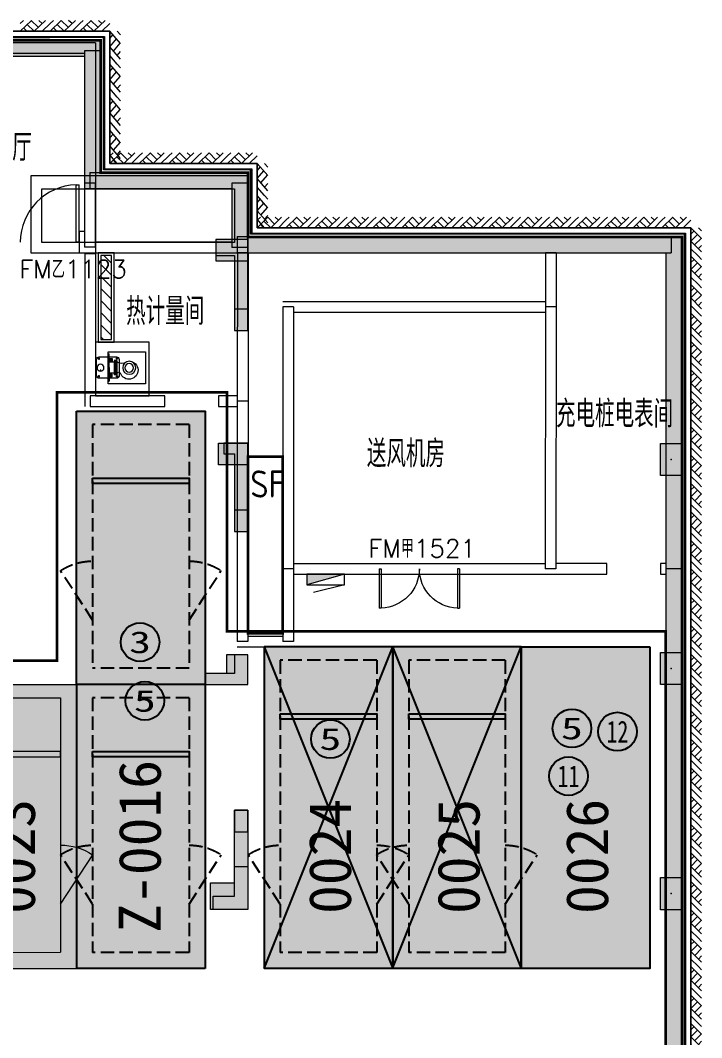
# Model space of a CAD drawing. Extents: x -264757 to 86229, y 4049843 to 4347093.
# Drawn here: x 22661 to 35381, y 4300721 to 4319703 of the extents above; entities that cross this region are included whole.
import ezdxf
from ezdxf.enums import TextEntityAlignment as Align

# ---------------------------------------------------------------- set-up
doc = ezdxf.new("R2010")
doc.units = 0
doc.header["$LTSCALE"] = 1000
doc.header["$MEASUREMENT"] = 0
doc.linetypes.add('AX-01DK-PB01$1$A-001-车位参照B1$0$A-001-车位参照B1$0$A-001-车位参照B1$0$A-H4-001-基本图形$0$A-001-车位B1$0$DASH', pattern=[0.35, 0.25, -0.1])
doc.linetypes.add('DASH', pattern=[0.35, 0.25, -0.1])
doc.layers.add('AX-01DK-PB01$0$AX-001DK-01-PB01-02$0$A-3-WinF(Text)', color=8, linetype='Continuous', plot=False)
for name, color, linetype in [('不利因素11-尽端停车', 7, 'Continuous'), ('不利因素12-不满足一次性出车', 7, 'Continuous'), ('不利因素3-紧邻房间出入口', 7, 'Continuous'), ('不利因素5-单面靠墙', 7, 'Continuous'), ('不可售车位', 255, 'Continuous'), ('大车位', 7, 'Continuous'), ('子母车位', 7, 'Continuous'), ('普通车位', 7, 'Continuous')]:
    doc.layers.add(name, color=color, linetype=linetype)
doc.layers.add('无关图层', color=8, linetype='Continuous', lineweight=0)
doc.layers.add('车位归属楼栋范围线', color=7, linetype='Continuous', true_color=0x19e6c7)
doc.styles.add('AX-01DK-PB01$0$AX-001DK-01-PB01-02$0$_TCH_WINDOW', font='SIMPLEX', dxfattribs={"bigfont": 'GBCBIG'})
doc.styles.add('AX-01DK-PB01$0$Standard', font='gbenor.shx', dxfattribs={"bigfont": 'gbcbig.shx'})
doc.styles.add('AX-01DK-PB01$1$AX-001DK-01-PB01-02$0$Standard', font='gbenor.shx', dxfattribs={"bigfont": 'gbcbig.shx'})
doc.styles.add('AX-01DK-PB01-FJ$0$AX-001DK-01-PB01-02$0$Standard', font='gbenor.shx', dxfattribs={"bigfont": 'gbcbig.shx'})
doc.styles.add('AX-ACK-BIANH1$0$黑体', font='simhei.ttf')
doc.styles.add('SX-ACK-PB01-WNC-ALL$0$黑体', font='simhei.ttf')
doc.styles.add('黑体', font='simhei.ttf')

# ---------------------------------------------------------------- blocks, each defined once
blk = doc.blocks.new('A$C7e5eb487')
at = {"layer": '普通车位', "true_color": 0xf18f8e}
h = blk.add_hatch(color=11, dxfattribs=at)
h.dxf.hatch_style = 1
h.paths.add_polyline_path([(2400, 0), (2400, -5300), (0, -5300), (0, 0)])
blk = doc.blocks.new('普通车位')
at = {"layer": '无关图层'}
for p, q in [((-2.253, 3.186), (0.077, 3.764)), ((1.352, -1.38), (0.077, 3.764)), ((-1.889, 2.967), (-0.142, 3.4)), ((1.001, -1.21), (-0.142, 3.4)), ((-0.977, -1.958), (-2.253, 3.186)), ((-0.746, -1.643), (-1.889, 2.967)), ((-0.746, -1.643), (1.001, -1.21)), ((-0.977, -1.958), (1.352, -1.38))]:
    blk.add_line(p, q, dxfattribs=at)
for points in [[(0.074, 2.527), (0.879, 1.777)], [(-1.673, 2.094), (-2.033, 1.054)]]:
    blk.add_lwpolyline(points, dxfattribs=at)
blk.add_lwpolyline([(0.76, -0.239), (-0.987, -0.673), (-1.011, -0.575), (0.736, -0.142)], close=True, dxfattribs=at)
for centre, start, end in [((0.074, 2.527), 283.9287, 316.9845), ((-1.673, 2.094), 250.873, 283.9287)]:
    blk.add_arc(centre, 1.1, start, end, dxfattribs=at)
at = {"layer": '普通车位', "xscale": -0.0009999999999999812, "yscale": 0.0009999999999999812, "zscale": 0.0009999999999999812, "rotation": 13.92873520577783}
blk.add_blockref('A$C7e5eb487', (0.077, 3.764), dxfattribs=at)
blk = doc.blocks.new('A$C741380cb')
at = {"layer": '子母车位', "true_color": 0x0617f9}
h = blk.add_hatch(color=5, dxfattribs=at)
h.dxf.hatch_style = 1
h.paths.add_polyline_path([(2400, 0), (2400, -10400), (0, -10400), (0, 0)])
blk = doc.blocks.new('子母车位1')
at = {"layer": '子母车位', "color": 8, "linetype": 'AX-01DK-PB01$1$A-001-车位参照B1$0$A-001-车位参照B1$0$A-001-车位参照B1$0$A-H4-001-基本图形$0$A-001-车位B1$0$DASH'}
for p, q in [((330318, -478521), (332118, -478521)), ((330318, -478521), (330318, -483071, 0)), ((332118, -478521), (332118, -483071, 0)), ((330318, -483071, 0), (332118, -483071, 0)), ((330318, -483621, 0), (332118, -483621, 0)), ((330318, -483621, 0), (330318, -488371)), ((332118, -483621, 0), (332118, -488371)), ((330318, -488371), (332118, -488371))]:
    blk.add_line(p, q, dxfattribs=at)
at = {"layer": '子母车位', "color": 83}
for p, q in [((330018, -483371, 0), (330018, -488671)), ((330018, -483371, 0), (332418, -483371, 0)), ((332418, -483371, 0), (332418, -488671)), ((330018, -488671), (332418, -488671))]:
    blk.add_line(p, q, dxfattribs=at)
blk.add_lwpolyline([(332418, -478271), (330018, -478271), (330018, -483371), (332418, -483371)], close=True, dxfattribs=at)
at = {"layer": '子母车位'}
blk.add_lwpolyline([(332118, -479521), (330318, -479521), (330318, -479621), (332118, -479621)], close=True, dxfattribs=at)
at = {"layer": '子母车位', "linetype": 'AX-01DK-PB01$1$A-001-车位参照B1$0$A-001-车位参照B1$0$A-001-车位参照B1$0$A-H4-001-基本图形$0$A-001-车位B1$0$DASH'}
for points in [[(330318, -482171), (329718, -481249)], [(332118, -482171), (332718, -481249)]]:
    blk.add_lwpolyline(points, dxfattribs=at)
at = {"layer": '子母车位', "elevation": 0}
blk.add_lwpolyline([(332118, -484621), (330318, -484621), (330318, -484721), (332118, -484721)], close=True, dxfattribs=at)
at = {"layer": '子母车位', "linetype": 'AX-01DK-PB01$1$A-001-车位参照B1$0$A-001-车位参照B1$0$A-001-车位参照B1$0$A-H4-001-基本图形$0$A-001-车位B1$0$DASH', "elevation": 0}
for points in [[(330318, -487471), (329718, -486549)], [(332118, -487471), (332718, -486549)]]:
    blk.add_lwpolyline(points, dxfattribs=at)
at = {"layer": '子母车位', "linetype": 'AX-01DK-PB01$1$A-001-车位参照B1$0$A-001-车位参照B1$0$A-001-车位参照B1$0$A-H4-001-基本图形$0$A-001-车位B1$0$DASH'}
for centre, start, end in [((330318, -482171, 0), 89.9997, 123.0554), ((332118, -482171, 0), 56.9439, 89.9997), ((330318, -487471), 89.9997, 123.0554), ((332118, -487471), 56.9439, 89.9997)]:
    blk.add_arc(centre, 1100, start, end, dxfattribs=at)
at = {"layer": '子母车位', "rotation": 179.9996583709065}
blk.add_blockref('A$C741380cb', (332418, -488671), dxfattribs=at)
blk = doc.blocks.new('大车位1')
at = {"layer": '大车位', "true_color": 0xe806f9}
h = blk.add_hatch(color=6, dxfattribs=at)
h.dxf.hatch_style = 1
h.paths.add_polyline_path([(2400, 6000), (2400, 0), (0, 0), (0, 6000)])
at = {"layer": '大车位', "color": 83}
for p, q in [((0, 0), (0, 6000, 0)), ((2400, 6000, 0), (0, 6000, 0)), ((2400, 0), (2400, 6000, 0)), ((2400, 0), (0, 0))]:
    blk.add_line(p, q, dxfattribs=at)
at = {"layer": '大车位', "color": 8, "linetype": 'AX-01DK-PB01$1$A-001-车位参照B1$0$A-001-车位参照B1$0$A-001-车位参照B1$0$A-H4-001-基本图形$0$A-001-车位B1$0$DASH'}
for p, q in [((2100, 5700, 0), (300, 5700, 0)), ((300, 250), (300, 5700, 0)), ((2100, 250), (2100, 5700, 0)), ((2100, 250), (300, 250))]:
    blk.add_line(p, q, dxfattribs=at)
at = {"layer": '大车位', "color": 83, "elevation": 0}
blk.add_lwpolyline([(0, 6000), (2400, 0)], dxfattribs=at)
at = {"layer": '大车位', "color": 83}
blk.add_lwpolyline([(0, 0), (2400, 6000)], dxfattribs=at)
at = {"layer": '大车位', "linetype": 'AX-01DK-PB01$1$A-001-车位参照B1$0$A-001-车位参照B1$0$A-001-车位参照B1$0$A-H4-001-基本图形$0$A-001-车位B1$0$DASH'}
for points in [[(300, 4800), (-300, 3878)], [(2100, 4800), (2700, 3878)]]:
    blk.add_lwpolyline(points, dxfattribs=at)
at = {"layer": '大车位'}
blk.add_lwpolyline([(300, 1250), (2100, 1250), (2100, 1350), (300, 1350)], close=True, dxfattribs=at)
at = {"layer": '大车位', "linetype": 'AX-01DK-PB01$1$A-001-车位参照B1$0$A-001-车位参照B1$0$A-001-车位参照B1$0$A-H4-001-基本图形$0$A-001-车位B1$0$DASH'}
for centre, start, end in [((300, 4800, 0), 236.9443, 270), ((2100, 4800, 0), 270, 303.0557)]:
    blk.add_arc(centre, 1100, start, end, dxfattribs=at)
blk = doc.blocks.new('SX-ACK-PB01-WNC-ALL$0$20200722.21183209')
at = {"layer": '不利因素5-单面靠墙', "true_color": 0x6d711d}
h = blk.add_hatch(color=66, dxfattribs=at)
h.dxf.hatch_style = 1
edge = h.paths.add_edge_path()
edge.add_arc((360, 360), 360, 0, 360)
at = {"layer": '不利因素5-单面靠墙'}
blk.add_circle((360, 360), 360, dxfattribs=at)
at = {"layer": '不利因素5-单面靠墙', "style": 'SX-ACK-PB01-WNC-ALL$0$黑体', "width": 1.390625}
blk.add_text('5', height=407, dxfattribs=at).set_placement((156, 156), (564, 156), align=Align.FIT)
blk = doc.blocks.new('SX-ACK-PB01-WNC-ALL$0$20200722.21182536')
at = {"layer": '不利因素3-紧邻房间出入口', "true_color": 0xe4d218}
h = blk.add_hatch(color=52, dxfattribs=at)
h.dxf.hatch_style = 1
edge = h.paths.add_edge_path()
edge.add_arc((360, 360), 360, 0, 360)
at = {"layer": '不利因素3-紧邻房间出入口'}
blk.add_circle((360, 360), 360, dxfattribs=at)
at = {"layer": '不利因素3-紧邻房间出入口', "style": 'SX-ACK-PB01-WNC-ALL$0$黑体', "width": 1.390625}
blk.add_text('3', height=407, dxfattribs=at).set_placement((156, 156), (564, 156), align=Align.FIT)
blk = doc.blocks.new('20200722.21185040')
at = {"layer": '不利因素11-尽端停车', "true_color": 0xf21b23}
h = blk.add_hatch(color=240, dxfattribs=at)
h.dxf.hatch_style = 1
edge = h.paths.add_edge_path()
edge.add_arc((360, 360), 360, 0, 360)
at = {"layer": '不利因素11-尽端停车'}
blk.add_circle((360, 360), 360, dxfattribs=at)
at = {"layer": '不利因素11-尽端停车', "style": '黑体', "width": 0.695313}
blk.add_text('11', height=407.3, dxfattribs=at).set_placement((156, 156), (564, 156), align=Align.FIT)
blk = doc.blocks.new('20200722.21185335')
at = {"layer": '不利因素12-不满足一次性出车', "true_color": 0x201adc}
h = blk.add_hatch(color=182, dxfattribs=at)
h.dxf.hatch_style = 1
edge = h.paths.add_edge_path()
edge.add_arc((360, 360), 360, 0, 360)
at = {"layer": '不利因素12-不满足一次性出车'}
blk.add_circle((360, 360), 360, dxfattribs=at)
at = {"layer": '不利因素12-不满足一次性出车', "style": '黑体', "width": 0.695313}
blk.add_text('12', height=407.3, dxfattribs=at).set_placement((156, 156), (564, 156), align=Align.FIT)
blk = doc.blocks.new('sadfsadfasf')
at = {"layer": '不可售车位', "true_color": 0x757b8a}
h = blk.add_hatch(color=8, dxfattribs=at)
h.dxf.hatch_style = 1
h.paths.add_polyline_path([(2400, 6000), (2400, 0), (0, 0), (0, 6000)])
at = {"layer": '不可售车位', "color": 8, "true_color": 0x757b8a}
blk.add_lwpolyline([(2400, 6000), (2400, 0), (0, 0), (0, 6000)], close=True, dxfattribs=at)
blk = doc.blocks.new('AX-01DK-PB01$0$AX-001DK-01-PB01-02$0$$DorLib2D$00000002')
at = {"layer": '无关图层'}
for p, q in [((-0.5, 0), (-0.5, 0.4875)), ((-0.475, 0.4875), (-0.5, 0.4875)), ((-0.475, 0), (-0.475, 0.4875)), ((0.475, 0), (0.475, 0.4875)), ((0.475, 0.4875), (0.5, 0.4875)), ((0.5, 0), (0.5, 0.4875)), ((-0.5, 0), (-0.475, 0)), ((0.5, 0), (0.475, 0))]:
    blk.add_line(p, q, dxfattribs=at)
at = {"layer": '无关图层', "lineweight": 13}
for centre, start, end in [((-0.4875, 0), 0, 88.53072), ((0.4875, 0), 91.46928, 180)]:
    blk.add_arc(centre, 0.4875, start, end, dxfattribs=at)
blk = doc.blocks.new('AX-01DK-PB01$1$$LinePat$素土夯实')
at = {"layer": '无关图层'}
for p, q in [((0, -210), (210, 0)), ((120, -300), (420, 0)), ((420, 0), (608, -188)), ((495, -300), (795, 0)), ((615, 0), (705, -90)), ((210, -210), (300, -300)), ((315, -105), (502, -293)), ((705, -300), (795, -210))]:
    blk.add_line(p, q, dxfattribs=at)
blk = doc.blocks.new('SX-CK-PB001-WNC$1$20211103.13313888')
at = {"layer": '无关图层'}
h = blk.add_hatch(color=256, dxfattribs=at)
h.dxf.hatch_style = 1
h.paths.add_polyline_path([(0, 600), (400, 600), (400, 0), (0, 0)])
blk.add_lwpolyline([(0, 600), (400, 600), (400, 0), (0, 0)], close=True, dxfattribs=at)
blk.add_point((200, 300), dxfattribs=at)
blk = doc.blocks.new('PX-03CK-JSK$0$PX-CKB-P01-JSK$0$$0$水泵')
at = {"layer": '无关图层'}
for p, q in [((-25148, 231515, 0), (-25148, 231195, 0)), ((-25135, 231525, 0), (-25095, 231525, 0)), ((-25116, 231543, 0), (-25116, 231511, 0)), ((-25116, 231511, 0), (-25116, 231507, 0)), ((-24798, 231565, 0), (-25098, 231565, 0)), ((-24903, 231492, 0), (-24880, 231492, 0)), ((-24804, 231524, 0), (-24764, 231524, 0)), ((-24785, 231542, 0), (-24785, 231510, 0)), ((-24785, 231510, 0), (-24785, 231506, 0)), ((-24748, 231195, 0), (-24748, 231515, 0)), ((-24644, 231352, 0), (-25244, 231352, 0)), ((-25244, 231352, 0), (-25244, 230652, 0)), ((-24950, 231351, 0), (-25204, 231351, 0)), ((-25204, 231351, 0), (-25204, 231330, 0)), ((-24950, 231330, 0), (-25204, 231330, 0)), ((-25120, 231330, 0), (-25120, 231273, 0)), ((-25120, 231273, 0), (-25070, 231273, 0)), ((-25117, 231204, 0), (-25117, 231172, 0)), ((-25108, 231323, 0), (-25067, 231323, 0)), ((-25108, 231284, 0), (-25108, 231323, 0)), ((-25070, 231284, 0), (-25108, 231284, 0)), ((-25103, 231315, 0), (-25103, 231292, 0)), ((-25085, 231320, 0), (-25098, 231320, 0)), ((-25098, 231287, 0), (-25084, 231287, 0)), ((-25084, 231323, 0), (-25084, 231284, 0)), ((-25084, 231310, 0), (-25052, 231310, 0)), ((-25084, 231297, 0), (-25052, 231297, 0)), ((-25055, 231310, 0), (-25083, 231310, 0)), ((-25077, 231185, 0), (-25077, 231238, 0)), ((-25077, 231215, 0), (-24815, 231215, 0)), ((-25077, 231208, 0), (-24815, 231208, 0)), ((-25076, 231238, 0), (-24815, 231238, 0)), ((-25070, 231273, 0), (-25070, 231284, 0)), ((-25067, 231323, 0), (-25067, 231330, 0)), ((-25052, 231328, 0), (-25052, 231239, 0)), ((-24950, 231351, 0), (-24696, 231351, 0)), ((-24950, 231330, 0), (-24696, 231330, 0)), ((-24846, 231239, 0), (-24846, 231328, 0)), ((-24846, 231312, 0), (-24807, 231312, 0)), ((-24844, 231299, 0), (-24806, 231299, 0)), ((-24827, 231323, 0), (-24827, 231330, 0)), ((-24785, 231323, 0), (-24827, 231323, 0)), ((-24824, 231284, 0), (-24785, 231284, 0)), ((-24824, 231273, 0), (-24824, 231284, 0)), ((-24773, 231273, 0), (-24824, 231273, 0)), ((-24815, 231185, 0), (-24815, 231238, 0)), ((-24807, 231322, 0), (-24807, 231284, 0)), ((-24793, 231319, 0), (-24807, 231319, 0)), ((-24807, 231289, 0), (-24793, 231289, 0)), ((-24788, 231294, 0), (-24788, 231314, 0)), ((-24785, 231284, 0), (-24785, 231323, 0)), ((-24785, 231205, 0), (-24785, 231173, 0)), ((-24773, 231324, 0), (-24773, 231332, 0)), ((-24773, 231330, 0), (-24773, 231273, 0)), ((-24696, 231351, 0), (-24696, 231330, 0)), ((-24644, 230652, 0), (-24644, 231352, 0)), ((-25136, 231186, 0), (-25096, 231186, 0)), ((-25106, 231185, 0), (-25129, 231185, 0)), ((-25117, 231172, 0), (-25117, 231168, 0)), ((-25098, 231145, 0), (-24798, 231145, 0)), ((-25077, 231185, 0), (-24815, 231185, 0)), ((-24781, 231136, 0), (-24805, 231136, 0)), ((-24804, 231186, 0), (-24764, 231186, 0)), ((-24785, 231173, 0), (-24785, 231169, 0)), ((-25244, 230652, 0), (-24644, 230652, 0))]:
    blk.add_line(p, q, dxfattribs=at)
for centre, radius in [((-25117, 231525, 0), 8.75), ((-24944, 231492, 0), 65), ((-24891, 231492, 0), 7.88), ((-24785, 231524, 0), 8.75), ((-25117, 231186, 0), 8.75), ((-24945, 230955, 0), 122), ((-24945, 230955, 0), 80.5), ((-24785, 231186, 0), 8.75)]:
    blk.add_circle(centre, radius, dxfattribs=at)
for centre, radius, start, end in [((-25098, 231515, 0), 50, 90.0002, 180.0002), ((-24798, 231515, 0), 50, 0.0002, 90.0002), ((-25098, 231195, 0), 50, 180.0002, 270.0002), ((-25098, 231315, 0), 5.18, 90.0002, 180.0002), ((-25098, 231292, 0), 5.18, 180.0002, 270.0002), ((-24798, 231195, 0), 50, 270.0002, 0.0002), ((-24793, 231314, 0), 5.18, 0.0002, 90.0002), ((-24793, 231294, 0), 5.18, 270.0002, 0.0002), ((-24899, 230961, 0), 169, 185.2838, 71.5275), ((-25165, 231098, 0), 142, 319.6544, 36.6268), ((-24826, 231152, 0), 34.6, 117.9765, 237.6187)]:
    blk.add_arc(centre, radius, start, end, dxfattribs=at)
blk = doc.blocks.new('AX-01DK-PB01$0$$DorLib2D$00000001')
at = {"layer": '无关图层'}
for p, q in [((0.45, 0.975), (0.5, 0.975)), ((0.45, 0), (0.45, 0.975)), ((0.5, 0), (0.5, 0.975)), ((0.5, 0), (0.45, 0))]:
    blk.add_line(p, q, dxfattribs=at)
at = {"layer": '无关图层', "lineweight": 13}
blk.add_arc((0.475, 0), 0.975, 91.4693, 180, dxfattribs=at)
blk = doc.blocks.new('PX-03CK-XHS$1$$TWTSYS$00000508')
at = {"layer": '无关图层'}
for p, q in [((-0.5, 0.5), (0.324, 1.224)), ((-0.5, 0.5), (-0.5, -0.5)), ((-0.5, -0.5), (0.5, 0.5)), ((0.5, 0.5), (-0.5, 0.5)), ((0.5, -0.5), (0.5, 0.5)), ((-0.5, -0.5), (0.5, -0.5))]:
    blk.add_line(p, q, dxfattribs=at)
blk.add_solid([(0.5, -0.5), (0.5, 0.5), (-0.5, -0.5)], dxfattribs=at)

msp = doc.modelspace()

# ---------------------------------------------------------------- hatches: boundary and pattern name
at = {"layer": '无关图层'}
h = msp.add_hatch(dxfattribs=at)
h.set_pattern_fill('钢筋混凝土', color=256, scale=100)
h.set_pattern_definition([(45, (462911.33, 3918381.05), (-176.7767, 176.7767), []), (50, (462911.33, 3918381.05), (717.2602, -62.75213), [75, -825]), (355, (462911.3, 3918381.05), (-138.7513, 752.1921), [60, -660]), (100.4514, (462971.1, 3918375.8), (578.5094, 689.43954), [63.7402, -701.1421]), (46.1842, (462911.3, 3918581.05), (1067.241, -165.519), [112.5, -1237.5]), (96.6356, (463000.3, 3918567.3), (934.6627, 974.1179), [95.6103, -1051.713]), (351.1842, (462911.3, 3918581), (934.662, 974.1186), [90, -990]), (21, (463011.33, 3918531.05), (596.90705, -402.6189), [75, -825]), (326, (463011.3, 3918531.05), (243.3153, 725.15005), [60, -660]), (71.4514, (463061.1, 3918497.5), (840.2226, 322.5305), [63.7402, -701.1421]), (37.5, (462911.33, 3918381.05), (12.15986, 332.89385), [0, -652, 0, -670, 0, -662.5]), (7.5, (462911.33, 3918381.05), (263.06954, 394.41171), [0, -382, 0, -637, 0, -252.5]), (327.5, (462688.33, 3918381.05), (533.82244, -22.55487), [0, -250, 0, -780, 0, -1035]), (317.5, (462588.33, 3918381.05), (583.18617, 100.10498), [0, -325, 0, -518, 0, -735])])
h.paths.add_polyline_path([(26911, 4316863), (24162.1, 4316863), (24162.1, 4319332.6), (14461, 4319332.6), (14461, 4316863), (9161.7, 4316863), (9161.7, 4319332.6), (-539.4, 4319332.6), (-539.4, 4316863), (-6137.2, 4316863), (-6137.2, 4319332.6), (-15838.3, 4319332.6), (-15838.3, 4316863), (-21139, 4316863), (-21139, 4319332.6), (-30840.1, 4319332.6), (-30840.1, 4316863), (-36137.9, 4316863), (-36137.9, 4319332.6), (-45839, 4319332.6), (-45839, 4316863), (-48589, 4316863), (-48589, 4315612.6), (-48288.5, 4315612.6), (-48288.5, 4316563), (-45539, 4316563), (-45539, 4319032.6), (-36437.9, 4319032.6), (-36437.9, 4316563), (-33589, 4316563), (-33589, 4315612.8), (-33388.3, 4315612.8), (-33388.3, 4316563), (-30540.1, 4316563), (-30540.1, 4319032.6), (-21439, 4319032.6), (-21439, 4316563), (-18588.7, 4316563), (-18588.7, 4315612.6), (-18388.8, 4315612.6), (-18388.8, 4316563), (-15538.3, 4316563), (-15538.3, 4319032.6), (-6437.2, 4319032.6), (-6437.2, 4316563), (-3289.4, 4316563.2), (-3289.4, 4315613), (-3089.6, 4315613), (-3089.6, 4316563.2), (-239.4, 4316563), (-239.4, 4319032.6), (8861.7, 4319032.6), (8861.9, 4316563), (11710.1, 4316562.8), (11710.1, 4315612.8), (11909.9, 4315612.6), (11909.9, 4316562.8), (14761.2, 4316563), (14761, 4319032.6), (23862.1, 4319032.6), (23862.1, 4316563), (26611.1, 4316563), (26611.1, 4315617.7), (26911.1, 4315617.7)])
for points in [[(14661.2, 4319032.6), (23861.1, 4319032.6), (24161.1, 4319332.6), (14661.2, 4319332.6)], [(23861.1, 4319132.6), (23861.3, 4316563.1), (24161.3, 4316863.1), (24161.1, 4319132.6)], [(23961.3, 4316563.1), (26611.1, 4316563.1), (26911.1, 4316863.1), (23961.3, 4316863.1)], [(26611.1, 4316663.1), (26611.2, 4315462.6), (26911.2, 4315462.6), (26911.1, 4316663.1)], [(26711.2, 4315367.7), (34811, 4315367.7), (34811, 4315667.7), (26711.2, 4315667.7)], [(35011, 4315667.7), (34711, 4315367.7), (34711, 4309466.7), (35011, 4309466.7)], [(26311, 4315312.6), (26311, 4315212.6), (26911, 4315212.6), (26911, 4315612.6), (26311, 4315612.6)], [(26660.6, 4314312.6), (26661, 4313912.6), (26910.8, 4313912.6), (26910.5, 4314312.6)], [(26360.8, 4311812.6), (26911, 4311812.6), (26911.2, 4311411.6), (26361.1, 4311411.6)], [(26660.4, 4310562.6), (26660.8, 4310162.6), (26910.6, 4310162.6), (26910.3, 4310562.6)], [(34711, 4309466.7), (34711.1, 4257299.3), (35011.1, 4257299.3), (35011, 4309466.7)], [(26911, 4307862.6), (26510.8, 4307862.6), (26510.8, 4307512.6), (26110.8, 4307512.6), (26111.2, 4307312.6), (26911, 4307312.6)], [(26660.8, 4304962.6), (26661.1, 4304562.6), (26911, 4304562.6), (26910.6, 4304962.6)], [(26210.4, 4303612.8), (26661.1, 4303612.4), (26660.8, 4303912.2), (26911.1, 4303912.2), (26910.8, 4303112.6), (26210.1, 4303113)]]:
    msp.add_hatch(color=256, dxfattribs=at).paths.add_polyline_path(points)
h = msp.add_hatch(dxfattribs=at)
h.set_pattern_fill('钢筋混凝土', color=256, scale=100)
h.set_pattern_definition([(45, (-1162769.92, 4676018.46), (-176.776695, 176.776695), []), (50, (-1162769.9, 4676018.46), (717.26018, -62.75213), [75, -825]), (355, (-1162769.9, 4676018.46), (-138.75133, 752.19213), [60, -660]), (100.4514, (-1162710.15, 4676013.2), (578.5094, 689.43954), [63.7402, -701.1421]), (46.1842, (-1162769.9, 4676218.46), (1067.24105, -165.519), [112.5, -1237.5]), (96.6356, (-1162681, 4676204.7), (934.6627, 974.1179), [95.6103, -1051.713]), (351.1842, (-1162769.9, 4676218.5), (934.6619, 974.1186), [90, -990]), (21, (-1162669.9, 4676168.46), (596.90705, -402.6189), [75, -825]), (326, (-1162669.9, 4676168.46), (243.31533, 725.15005), [60, -660]), (71.4514, (-1162620.2, 4676134.9), (840.22263, 322.5305), [63.7402, -701.1421]), (37.5, (-1162769.92, 4676018.46), (12.159855, 332.893854), [0, -652, 0, -670, 0, -662.5]), (7.5, (-1162769.92, 4676018.46), (263.06954, 394.41171), [0, -382, 0, -637, 0, -252.5]), (327.5, (-1162992.92, 4676018.46), (533.822436, -22.55487), [0, -250, 0, -780, 0, -1035]), (317.5, (-1163092.92, 4676018.46), (583.18617, 100.10498), [0, -325, 0, -518, 0, -735])])
h.paths.add_polyline_path([(34710.6, 4289478), (35010.6, 4289478), (35010.6, 4315662.6), (26911, 4315662.6), (26911, 4315362.6), (34710.6, 4315362.6)])
h = msp.add_hatch(color=256, dxfattribs=at)
h.dxf.hatch_style = 1
h.paths.add_polyline_path([(26311, 4315612.6), (26311, 4315312.6), (26661, 4315312.6), (26661, 4313912.6), (26911, 4313912.6), (26911, 4315612.6)])
h = msp.add_hatch(dxfattribs=at)
h.set_pattern_fill('ANSI31', color=256, scale=100, angle=450)
h.set_pattern_definition([(135, (4098407.87, 4362167.19), (-112.2532015, -112.2532015), [])])
h.paths.add_polyline_path([(24364.6, 4313748.7), (24364.6, 4315312.6), (24164.7, 4315312.6), (24164.7, 4313748.7)])
h = msp.add_hatch(color=256, dxfattribs=at)
h.dxf.hatch_style = 1
h.paths.add_polyline_path([(26461, 4311812.6), (26461, 4311612.6), (26660.8, 4311612.6), (26660.8, 4310162.6), (26911, 4310162.6), (26911, 4311812.6)])
h = msp.add_hatch(color=256, dxfattribs=at)
h.dxf.hatch_style = 1
h.paths.add_polyline_path([(26910.8, 4307862.6), (26660.8, 4307862.6), (26660.8, 4307512.6), (26110.8, 4307512.6), (26110.8, 4307312.6), (26910.8, 4307312.6)])
h = msp.add_hatch(color=256, dxfattribs=at)
h.dxf.hatch_style = 1
h.paths.add_polyline_path([(26910.8, 4307862.6), (26660.8, 4307862.6), (26660.8, 4307512.6), (26110.8, 4307512.6), (26110.8, 4307312.6), (26910.8, 4307312.6)])
h = msp.add_hatch(color=256, dxfattribs=at)
h.dxf.hatch_style = 1
h.paths.add_polyline_path([(26410.8, 4303262.6), (26410.8, 4303512.6), (26660.8, 4303512.6), (26660.7, 4304962.6), (26910.7, 4304962.6), (26910.8, 4303262.6)])

# ---------------------------------------------------------------- linework, layer by layer
for p, q in [((24330.9, 4319502.6), (14291.3, 4319502.6)), ((14291.3, 4319502.6), (24330.9, 4319502.6)), ((24331.7, 4317033), (24330.9, 4319502.6)), ((24330.9, 4319502.6), (24331.7, 4317033)), ((14390.9, 4319402.6), (24231, 4319402.6)), ((14400.9, 4319392.6), (24221, 4319392.6)), ((24211, 4319382.6), (14410.8, 4319382.6)), ((14661.2, 4319332.6), (24161.1, 4319332.6)), ((24061.5, 4319282.6), (20761.1, 4319282.6)), ((24061.5, 4319282.6), (24061.5, 4315362.6)), ((24211.7, 4316913), (24211, 4319382.6)), ((24221, 4319392.6), (24221.7, 4316923)), ((24231, 4319402.6), (24231.7, 4316933)), ((23861.5, 4319082.6), (20761.1, 4319082.6)), ((23861.1, 4319132.6), (23861.3, 4316563.1)), ((24161.1, 4319132.6), (23861.1, 4319132.6)), ((23861.5, 4319082.6), (23861.5, 4315762.6)), ((24161.1, 4319132.6), (24161.3, 4316863.1)), ((14661.2, 4319032.6), (23861.1, 4319032.6)), ((27080.6, 4317033), (24331.7, 4317033)), ((24331.7, 4317033), (27080.6, 4317033)), ((27080.8, 4315832.6), (27080.6, 4317033)), ((27080.6, 4317033), (27080.8, 4315832.6)), ((23961.3, 4316863.1), (26911.1, 4316863.1)), ((23961.3, 4316863.1), (23961.3, 4316563.1)), ((26960.6, 4316913), (24211.7, 4316913)), ((24221.7, 4316923), (26970.6, 4316923)), ((24231.7, 4316933), (26980.6, 4316933)), ((26960.8, 4315712.6), (26960.6, 4316913)), ((26970.6, 4316923), (26970.8, 4315722.6)), ((26980.6, 4316933), (26980.8, 4315732.6)), ((23861.3, 4316663.1), (23861.3, 4315467.7)), ((24061.3, 4316663.1), (23861.3, 4316663.1)), ((24061.3, 4316663.1), (24061.3, 4315467.7)), ((26611.1, 4316663.1), (26611.2, 4315462.6)), ((26911.1, 4316663.1), (26611.1, 4316663.1)), ((26911.1, 4316663.1), (26911.2, 4315462.6)), ((23961.3, 4316563.1), (26611.1, 4316563.1)), ((35180.3, 4315832.6), (27080.8, 4315832.6)), ((27080.8, 4315832.6), (35180.3, 4315832.6)), ((35183, 4256447.1), (35180.3, 4315832.6)), ((35180.3, 4315832.6), (35183, 4256447.1)), ((23861.5, 4315762.6), (23761.3, 4315762.6)), ((23761.3, 4315762.6), (23761.3, 4315362.6)), ((26711.2, 4315667.7), (34811, 4315667.7)), ((26711.2, 4315667.7), (26711.2, 4315367.7)), ((35060.3, 4315712.6), (26960.8, 4315712.6)), ((26970.8, 4315722.6), (35070.3, 4315722.6)), ((26980.8, 4315732.6), (35080.3, 4315732.6)), ((34811, 4315667.7), (34811, 4315367.7)), ((35011, 4315667.7), (35011, 4309466.7)), ((35063, 4256566.3), (35060.3, 4315712.6)), ((35070.3, 4315722.6), (35073, 4256556.4)), ((35080.3, 4315732.6), (35083, 4256546.5)), ((24061.3, 4315467.7), (23861.3, 4315467.7)), ((24061.3, 4315567.7), (26611.2, 4315567.7)), ((26911.2, 4315462.6), (26611.2, 4315462.6)), ((23761.3, 4315362.6), (24061.5, 4315362.6)), ((23861.3, 4315367.7), (26611.2, 4315367.7)), ((23863.6, 4315348.7), (23863.6, 4312497.7)), ((24063.6, 4315348.7), (23863.6, 4315348.7)), ((24063.6, 4315348.7), (24063.6, 4312697.7)), ((26711.2, 4315367.7), (34811, 4315367.7)), ((26713.4, 4315367.7), (26712.1, 4312597.7)), ((26913.4, 4315367.7), (26713.4, 4315367.7)), ((26913.4, 4315367.7), (26912.1, 4312597.6)), ((32463.4, 4315362.6), (32462.9, 4314357.9)), ((32663.4, 4315362.5), (32463.4, 4315362.6)), ((32663.4, 4315362.5), (32662.9, 4314357.8)), ((34711, 4315367.7), (34711, 4309466.7)), ((27562.9, 4314359.5), (27561, 4309469.1)), ((27562.9, 4314459.5), (32462.9, 4314457.9)), ((27762.9, 4314359.4), (27562.9, 4314359.5)), ((27762.9, 4314359.4), (27761, 4309469)), ((32462.9, 4314357.9), (32460.5, 4309467.5)), ((32662.9, 4314357.8), (32462.9, 4314357.9)), ((32662.9, 4314357.8), (32462.9, 4314357.9)), ((32662.9, 4314357.8), (32660.5, 4309467.4)), ((27762.8, 4314259.4), (32462.8, 4314257.9)), ((25360.8, 4312697.7), (23963.6, 4312697.7)), ((23963.6, 4312697.7), (23963.6, 4312497.7)), ((25360.8, 4312497.7), (25360.8, 4312697.7)), ((26712.1, 4312697.7), (26360.8, 4312697.7)), ((26360.8, 4312697.7), (26360.8, 4312497.7)), ((26712.1, 4312597.7), (26710.5, 4308112.8)), ((26912.1, 4312597.6), (26712.1, 4312597.7)), ((26912.1, 4312597.6), (26712.1, 4312597.7)), ((26912.1, 4312597.6), (26910.5, 4308112.7)), ((23963.6, 4312497.7), (25360.8, 4312497.7)), ((26360.8, 4312497.7), (26712, 4312497.7)), ((26711, 4309567), (26710.9, 4309367)), ((26711, 4309567), (26711.3, 4309567)), ((26711.3, 4309567), (26711.2, 4309367)), ((27761, 4309569), (32460.5, 4309567.5)), ((29360.5, 4309568.5), (30860.5, 4309568)), ((33613, 4309567.1), (32660.5, 4309567.4)), ((33612.9, 4309367.1), (33613, 4309567.1)), ((34613, 4309566.8), (34612.9, 4309366.8)), ((34711, 4309566.7), (34613, 4309566.8)), ((26710.9, 4309367), (26711.2, 4309367)), ((27561, 4309469.1), (27560.5, 4308112.3)), ((27761, 4309469), (27561, 4309469.1)), ((27761, 4309469), (27760.5, 4308112.2)), ((27760.9, 4309369), (32560.4, 4309367.4)), ((29360.5, 4309368.5), (30860.5, 4309368)), ((32460.4, 4309367.5), (33612.9, 4309367.1)), ((32660.5, 4309467.4), (32460.5, 4309467.5)), ((34612.9, 4309366.8), (34711, 4309366.7)), ((34711, 4309466.7), (34711.1, 4257299.3)), ((35011, 4309466.7), (34711, 4309466.7)), ((35011, 4309466.7), (35011.1, 4257299.3)), ((26910.5, 4308112.7), (26710.5, 4308112.8)), ((26910.5, 4308212.7), (27560.5, 4308212.3)), ((27760.5, 4308112.2), (27560.5, 4308112.3)), ((26710.4, 4308012.8), (27760.4, 4308012.2))]:
    msp.add_line(p, q, dxfattribs=at)
for points in [[(-239.4, 4319032.6), (8861.7, 4319032.6), (8861.9, 4316563), (11710.1, 4316562.8), (11710.1, 4315612.8), (11909.9, 4315612.6), (11909.9, 4316562.8), (14761.2, 4316563), (14761, 4319032.6), (23862.1, 4319032.6), (23862.1, 4316563), (26611.1, 4316563), (26611.1, 4315617.7), (26911.1, 4315617.7), (26911, 4316863), (24162.1, 4316863), (24162.1, 4319332.6), (14461, 4319332.6), (14461, 4316863), (9161.7, 4316863), (9161.7, 4319332.6), (-539.4, 4319332.6)], [(26911.1, 4315356.4), (22861.5, 4315358), (22861.5, 4316808), (26911.1, 4316808), (26911.1, 4315356.4)], [(34710.6, 4286458), (34710.6, 4256908.1), (26760.7, 4256908.1), (26760.7, 4256608.1), (35010.6, 4256608.1), (35010.6, 4315662.6), (26911, 4315662.6), (26911, 4315362.6), (34710.6, 4315362.6), (34710.6, 4289478)]]:
    msp.add_lwpolyline(points, dxfattribs=at)
for points in [[(23061.5, 4315558), (23061.5, 4316558), (26661.1, 4316558), (26661.1, 4315558)], [(26311, 4315612.6), (26311, 4315312.6), (26661, 4315312.6), (26661, 4313912.6), (26911, 4313912.6), (26911, 4315612.6)], [(26311, 4315312.6), (26311, 4315212.6), (26911, 4315212.6), (26911, 4315612.6), (26311, 4315612.6)], [(24414.6, 4313698.7), (24414.6, 4315362.6), (24114.7, 4315362.6), (24114.7, 4313698.7)], [(24364.6, 4313748.7), (24364.6, 4315312.6), (24164.7, 4315312.6), (24164.7, 4313748.7)], [(26660.6, 4314312.6), (26661, 4313912.6), (26910.8, 4313912.6), (26910.5, 4314312.6)], [(25063.6, 4312698.7), (25063.6, 4313698.7), (24063.6, 4313698.7), (24063.6, 4312698.7)], [(26360.8, 4311812.6), (26911, 4311812.6), (26911.2, 4311411.6), (26361.1, 4311411.6)], [(26660.4, 4310562.6), (26660.8, 4310162.6), (26910.6, 4310162.6), (26910.3, 4310562.6)], [(26910.8, 4307862.6), (26660.8, 4307862.6), (26660.8, 4307512.6), (26110.8, 4307512.6), (26110.8, 4307312.6), (26910.8, 4307312.6)], [(26910.8, 4307862.6), (26660.8, 4307862.6), (26660.8, 4307512.6), (26110.8, 4307512.6), (26110.8, 4307312.6), (26910.8, 4307312.6)], [(26911, 4307862.6), (26510.8, 4307862.6), (26510.8, 4307512.6), (26110.8, 4307512.6), (26111.2, 4307312.6), (26911, 4307312.6)], [(26260.8, 4303112.6), (26260.8, 4303362.6), (26660.8, 4303362.6), (26660.8, 4304962.6), (26910.8, 4304962.6), (26910.8, 4303112.6)], [(26660.8, 4304962.6), (26661.1, 4304562.6), (26911, 4304562.6), (26910.6, 4304962.6)], [(26210.4, 4303612.8), (26661.1, 4303612.4), (26660.8, 4303912.2), (26911.1, 4303912.2), (26910.8, 4303112.6), (26210.1, 4303113)]]:
    msp.add_lwpolyline(points, close=True, dxfattribs=at)
at = {"layer": '无关图层', "ltscale": 0.5}
msp.add_lwpolyline([(26461, 4311812.6), (26461, 4311612.6), (26660.8, 4311612.6), (26660.8, 4310162.6), (26911, 4310162.6), (26911, 4311812.6)], close=True, dxfattribs=at)
at = {"layer": '无关图层', "const_width": 50}
msp.add_lwpolyline([(27561.2, 4311562.6), (26911.1, 4311562.6), (26911.1, 4308262.6), (27561.2, 4308262.6)], close=True, dxfattribs=at)
at = {"layer": '车位归属楼栋范围线', "linetype": 'DASH', "ltscale": 5, "const_width": 50}
for points in [[(7360.8, 4286156.9), (10846.5, 4286156.9), (10846.5, 4290078), (26215.4, 4290078), (26210.1, 4285810.3), (35011.1, 4285810.3), (35011.1, 4315662.6), (26911.1, 4315661.4), (26911.1, 4316863.1), (24161.3, 4316863), (24162.1, 4319332.6), (14461.2, 4319333.1), (14461.2, 4316907.9), (9161.7, 4316863), (9161.7, 4319332.6), (-538.8, 4319333.1)], [(8352.1, 4312829.7), (15349.9, 4312829.7), (15349.9, 4307756.3), (23347.2, 4307756.3), (23347.2, 4312762.9), (26519, 4312762.9), (26519, 4308301.3), (34710.6, 4308301.3), (34710.6, 4256608.1), (26760.7, 4256608.1), (26761.2, 4256957.9), (21185.4, 4256957.9), (21185.4, 4260892.5), (11156.7, 4260892.5), (11156.7, 4256914.1), (5611.1, 4256914.1)]]:
    msp.add_lwpolyline(points, dxfattribs=at)

# ---------------------------------------------------------------- block references
at = {"layer": '不利因素11-尽端停车'}
msp.add_blockref('20200722.21185040', (32534.5, 4305240.1, 0), dxfattribs=at)
at = {"layer": '不利因素12-不满足一次性出车'}
msp.add_blockref('20200722.21185335', (33448.7, 4306071.6, 0), dxfattribs=at)
at = {"layer": '不利因素3-紧邻房间出入口'}
msp.add_blockref('SX-ACK-PB01-WNC-ALL$0$20200722.21182536', (24536.8, 4307739.5, 0), dxfattribs=at)
at = {"layer": '不利因素5-单面靠墙'}
for p in [(24626, 4306646.6, 0), (32598.6, 4306132.3, 0), (28089.6, 4305933.5, 0)]:
    msp.add_blockref('SX-ACK-PB01-WNC-ALL$0$20200722.21183209', p, dxfattribs=at)
at = {"layer": '不可售车位'}
msp.add_blockref('sadfsadfasf', (32011.1, 4302011.1, 0), dxfattribs=at)
at = {"layer": '大车位', "xscale": -1, "rotation": 180}
for p in [(27214.5, 4308012.3, 0), (29611.1, 4308012.3, 0)]:
    msp.add_blockref('大车位1', p, dxfattribs=at)
at = {"layer": '子母车位', "xscale": -1, "rotation": 359.9996583709064}
msp.add_blockref('子母车位1', (356132.1, 4790681.7), dxfattribs=at)
at = {"layer": '无关图层'}
for name, p, xscale, yscale, zscale, rotation in [('AX-01DK-PB01$1$$LinePat$素土夯实', (23215.4, 4319502.6), 0.7015787549041275, 0.6666666666666666, 0.6666666666666666, 180), ('AX-01DK-PB01$1$$LinePat$素土夯实', (23773.2, 4319502.6), 0.7015787549041275, 0.6666666666666666, 0.6666666666666666, 180), ('AX-01DK-PB01$1$$LinePat$素土夯实', (24330.9, 4319502.6), 0.7015787549041275, 0.6666666666666666, 0.6666666666666666, 180), ('AX-01DK-PB01$1$$LinePat$素土夯实', (24331.1, 4318885.2), 0.776594446018388, 0.6666666666666666, 0.6666666666666666, 90.01707636578217), ('AX-01DK-PB01$1$$LinePat$素土夯实', (24331.3, 4318267.8), 0.776594446018388, 0.6666666666666666, 0.6666666666666666, 90.01707636578217), ('AX-01DK-PB01$1$$LinePat$素土夯实', (24331.5, 4317650.4), 0.776594446018388, 0.6666666666666666, 0.6666666666666666, 90.01707636578217), ('AX-01DK-PB01$1$$LinePat$素土夯实', (24331.7, 4317033), 0.776594446018388, 0.6666666666666666, 0.6666666666666666, 90.01707636578217), ('AX-01DK-PB01$1$$LinePat$素土夯实', (24881.5, 4317033), 0.6915573303692417, 0.6666666666666666, 0.6666666666666666, 180.0000398434853), ('AX-01DK-PB01$1$$LinePat$素土夯实', (25431.2, 4317033), 0.6915573303692417, 0.6666666666666666, 0.6666666666666666, 180.0000398434853), ('AX-01DK-PB01$1$$LinePat$素土夯实', (25981, 4317033), 0.6915573303692417, 0.6666666666666666, 0.6666666666666666, 180.0000398434853), ('AX-01DK-PB01$1$$LinePat$素土夯实', (26530.8, 4317033), 0.6915573303692417, 0.6666666666666666, 0.6666666666666666, 180.0000398434853), ('AX-01DK-PB01$1$$LinePat$素土夯实', (27080.6, 4317033), 0.6915573303692417, 0.6666666666666666, 0.6666666666666666, 180.0000398434853), ('AX-01DK-PB01$1$$LinePat$素土夯实', (27080.7, 4316432.8), 0.7549876626580289, 0.6666666666666666, 0.6666666666666666, 90.00812033624459), ('AX-01DK-PB01$1$$LinePat$素土夯实', (27080.8, 4315832.6), 0.7549876626580289, 0.6666666666666666, 0.6666666666666666, 90.00812033624459), ('AX-01DK-PB01$1$$LinePat$素土夯实', (27620.7, 4315832.6), 0.6792025626220506, 0.6666666666666666, 0.6666666666666666, 180), ('AX-01DK-PB01$1$$LinePat$素土夯实', (28160.7, 4315832.6), 0.6792025626220506, 0.6666666666666666, 0.6666666666666666, 180), ('AX-01DK-PB01$1$$LinePat$素土夯实', (28700.7, 4315832.6), 0.6792025626220506, 0.6666666666666666, 0.6666666666666666, 180), ('AX-01DK-PB01$1$$LinePat$素土夯实', (29240.6, 4315832.6), 0.6792025626220506, 0.6666666666666666, 0.6666666666666666, 180), ('AX-01DK-PB01$1$$LinePat$素土夯实', (29780.6, 4315832.6), 0.6792025626220506, 0.6666666666666666, 0.6666666666666666, 180), ('AX-01DK-PB01$1$$LinePat$素土夯实', (30320.6, 4315832.6), 0.6792025626220506, 0.6666666666666666, 0.6666666666666666, 180), ('AX-01DK-PB01$1$$LinePat$素土夯实', (30860.5, 4315832.6), 0.6792025626220506, 0.6666666666666666, 0.6666666666666666, 180), ('AX-01DK-PB01$1$$LinePat$素土夯实', (31400.5, 4315832.6), 0.6792025626220506, 0.6666666666666666, 0.6666666666666666, 180), ('AX-01DK-PB01$1$$LinePat$素土夯实', (31940.5, 4315832.6), 0.6792025626220506, 0.6666666666666666, 0.6666666666666666, 180), ('AX-01DK-PB01$1$$LinePat$素土夯实', (32480.4, 4315832.6), 0.6792025626220506, 0.6666666666666666, 0.6666666666666666, 180), ('AX-01DK-PB01$1$$LinePat$素土夯实', (33020.4, 4315832.6), 0.6792025626220506, 0.6666666666666666, 0.6666666666666666, 180), ('AX-01DK-PB01$1$$LinePat$素土夯实', (33560.4, 4315832.6), 0.6792025626220506, 0.6666666666666666, 0.6666666666666666, 180), ('AX-01DK-PB01$1$$LinePat$素土夯实', (34100.3, 4315832.6), 0.6792025626220506, 0.6666666666666666, 0.6666666666666666, 180), ('AX-01DK-PB01$1$$LinePat$素土夯实', (34640.3, 4315832.6), 0.6792025626220506, 0.6666666666666666, 0.6666666666666666, 180), ('AX-01DK-PB01$1$$LinePat$素土夯实', (35180.3, 4315832.6), 0.6792025626220506, 0.6666666666666666, 0.6666666666666666, 180), ('AX-01DK-PB01$1$$LinePat$素土夯实', (35180.3, 4315302.4), 0.6669528530761182, 0.6666666666666666, 0.6666666666666666, 90.00261252473601), ('AX-01DK-PB01$1$$LinePat$素土夯实', (35180.3, 4314772.1), 0.6669528530761182, 0.6666666666666666, 0.6666666666666666, 90.00261252473601), ('AX-01DK-PB01$1$$LinePat$素土夯实', (35180.3, 4314241.9), 0.6669528530761182, 0.6666666666666666, 0.6666666666666666, 90.00261252473601), ('AX-01DK-PB01$1$$LinePat$素土夯实', (35180.4, 4313711.7), 0.6669528530761182, 0.6666666666666666, 0.6666666666666666, 90.00261252473601), ('AX-01DK-PB01$1$$LinePat$素土夯实', (35180.4, 4313181.5), 0.6669528530761182, 0.6666666666666666, 0.6666666666666666, 90.00261252473601), ('AX-01DK-PB01$1$$LinePat$素土夯实', (35180.4, 4312651.2), 0.6669528530761182, 0.6666666666666666, 0.6666666666666666, 90.00261252473601), ('AX-01DK-PB01$1$$LinePat$素土夯实', (35180.4, 4312121), 0.6669528530761182, 0.6666666666666666, 0.6666666666666666, 90.00261252473601), ('AX-01DK-PB01$1$$LinePat$素土夯实', (35180.5, 4311590.8), 0.6669528530761182, 0.6666666666666666, 0.6666666666666666, 90.00261252473601), ('AX-01DK-PB01$1$$LinePat$素土夯实', (35180.5, 4311060.5), 0.6669528530761182, 0.6666666666666666, 0.6666666666666666, 90.00261252473601), ('AX-01DK-PB01$1$$LinePat$素土夯实', (35180.5, 4310530.3), 0.6669528530761182, 0.6666666666666666, 0.6666666666666666, 90.00261252473601), ('AX-01DK-PB01$1$$LinePat$素土夯实', (35180.5, 4310000.1), 0.6669528530761182, 0.6666666666666666, 0.6666666666666666, 90.00261252473601), ('AX-01DK-PB01$1$$LinePat$素土夯实', (35180.6, 4309469.9), 0.6669528530761182, 0.6666666666666666, 0.6666666666666666, 90.00261252473601), ('AX-01DK-PB01$0$AX-001DK-01-PB01-02$0$$DorLib2D$00000002', (30110.5, 4309468.2), 1500, -1500, 1500, 359.9815529999985), ('AX-01DK-PB01$1$$LinePat$素土夯实', (35180.6, 4308939.6), 0.6669528530761182, 0.6666666666666666, 0.6666666666666666, 90.00261252473601), ('AX-01DK-PB01$1$$LinePat$素土夯实', (35180.6, 4308409.4), 0.6669528530761182, 0.6666666666666666, 0.6666666666666666, 90.00261252473601), ('AX-01DK-PB01$1$$LinePat$素土夯实', (35180.6, 4307879.2), 0.6669528530761182, 0.6666666666666666, 0.6666666666666666, 90.00261252473601), ('AX-01DK-PB01$1$$LinePat$素土夯实', (35180.7, 4307349), 0.6669528530761182, 0.6666666666666666, 0.6666666666666666, 90.00261252473601), ('AX-01DK-PB01$1$$LinePat$素土夯实', (35180.7, 4306818.7), 0.6669528530761182, 0.6666666666666666, 0.6666666666666666, 90.00261252473601), ('AX-01DK-PB01$1$$LinePat$素土夯实', (35180.7, 4306288.5), 0.6669528530761182, 0.6666666666666666, 0.6666666666666666, 90.00261252473601), ('AX-01DK-PB01$1$$LinePat$素土夯实', (35180.7, 4305758.3), 0.6669528530761182, 0.6666666666666666, 0.6666666666666666, 90.00261252473601), ('AX-01DK-PB01$1$$LinePat$素土夯实', (35180.7, 4305228), 0.6669528530761182, 0.6666666666666666, 0.6666666666666666, 90.00261252473601), ('AX-01DK-PB01$1$$LinePat$素土夯实', (35180.8, 4304697.8), 0.6669528530761182, 0.6666666666666666, 0.6666666666666666, 90.00261252473601), ('AX-01DK-PB01$1$$LinePat$素土夯实', (35180.8, 4304167.6), 0.6669528530761182, 0.6666666666666666, 0.6666666666666666, 90.00261252473601), ('AX-01DK-PB01$1$$LinePat$素土夯实', (35180.8, 4303637.4), 0.6669528530761182, 0.6666666666666666, 0.6666666666666666, 90.00261252473601), ('AX-01DK-PB01$1$$LinePat$素土夯实', (35180.8, 4303107.1), 0.6669528530761182, 0.6666666666666666, 0.6666666666666666, 90.00261252473601), ('AX-01DK-PB01$1$$LinePat$素土夯实', (35180.9, 4302576.9), 0.6669528530761182, 0.6666666666666666, 0.6666666666666666, 90.00261252473601), ('AX-01DK-PB01$1$$LinePat$素土夯实', (35180.9, 4302046.7), 0.6669528530761182, 0.6666666666666666, 0.6666666666666666, 90.00261252473601), ('AX-01DK-PB01$1$$LinePat$素土夯实', (35180.9, 4301516.5), 0.6669528530761182, 0.6666666666666666, 0.6666666666666666, 90.00261252473601), ('AX-01DK-PB01$1$$LinePat$素土夯实', (35180.9, 4300986.2), 0.6669528530761182, 0.6666666666666666, 0.6666666666666666, 90.00261252473601), ('AX-01DK-PB01$1$$LinePat$素土夯实', (35181, 4300456), 0.6669528530761182, 0.6666666666666666, 0.6666666666666666, 90.00261252473601)]:
    msp.add_blockref(name, p, dxfattribs=dict(at, xscale=xscale, yscale=yscale, zscale=zscale, rotation=rotation))
ref = msp.add_blockref('AX-01DK-PB01$0$$DorLib2D$00000001', (23211.3, 4315562.6), dxfattribs=dict(at, xscale=-1100, yscale=-1100, zscale=400, rotation=180))
ref.add_attrib('A', 'FM乙1123', (22641.3, 4314892.3), dxfattribs={"layer": 'AX-01DK-PB01$0$AX-001DK-01-PB01-02$0$A-3-WinF(Text)', "height": 337.59, "style": 'AX-01DK-PB01$0$AX-001DK-01-PB01-02$0$_TCH_WINDOW'})
at = {"layer": '无关图层', "xscale": -1, "rotation": 90}
msp.add_blockref('PX-03CK-JSK$0$PX-CKB-P01-JSK$0$$0$水泵', (255650.2, 4288276, 0), dxfattribs=at)
at = {"layer": '无关图层'}
for p in [(34610.6, 4311208), (34610.6, 4307308), (34610.6, 4303108)]:
    msp.add_blockref('SX-CK-PB001-WNC$1$20211103.13313888', p, dxfattribs=at)
at = {"layer": '无关图层', "xscale": -700, "yscale": -200, "zscale": 700}
msp.add_blockref('PX-03CK-XHS$1$$TWTSYS$00000508', (28360.9, 4309269), dxfattribs=at)
at = {"layer": '普通车位', "extrusion": (0, 0, -1), "xscale": 1000.000000000019, "yscale": 1000.000000000019, "zscale": -1000.000000000019, "rotation": 166.0712647942222}
msp.add_blockref('普通车位', (-22730.8, 4305647.4), dxfattribs=at)

# ---------------------------------------------------------------- texts
at = {"layer": '无关图层'}
for s, style, p in [('电梯厅', 'AX-01DK-PB01$0$Standard', (21781, 4317079.4)), ('热计量间', 'AX-01DK-PB01$1$AX-001DK-01-PB01-02$0$Standard', (24637.1, 4314019.2)), ('充电桩电表间', 'AX-01DK-PB01$1$AX-001DK-01-PB01-02$0$Standard', (32661.8, 4312105.6)), ('送风机房', 'AX-01DK-PB01$1$AX-001DK-01-PB01-02$0$Standard', (29130.7, 4311363.5)), ('SF', 'AX-01DK-PB01-FJ$0$AX-001DK-01-PB01-02$0$Standard', (26955.2, 4310798.2))]:
    msp.add_text(s, height=506.38, dxfattribs=dict(at, style=style)).set_placement(p)
for s, height, rotation, style, p in [('FM甲1521', 337.59, 359.98155, 'AX-01DK-PB01$0$AX-001DK-01-PB01-02$0$_TCH_WINDOW', (29159.2, 4309680.1)), ('Z-0016', 788.61, 90, 'AX-ACK-BIANH1$0$黑体', (25283.9, 4302682.1)), ('0023', 788.61, 90, 'AX-ACK-BIANH1$0$黑体', (22934.8, 4303030.5, 0)), ('0024', 788.61, 90, 'AX-ACK-BIANH1$0$黑体', (28834.8, 4303030.1, 0)), ('0025', 788.61, 90, 'AX-ACK-BIANH1$0$黑体', (31234.8, 4303030.1, 0)), ('0026', 788.61, 90, 'AX-ACK-BIANH1$0$黑体', (33634.8, 4303030.1, 0))]:
    msp.add_text(s, height=height, rotation=rotation, dxfattribs=dict(at, style=style)).set_placement(p)

doc.saveas('drawing.dxf')
